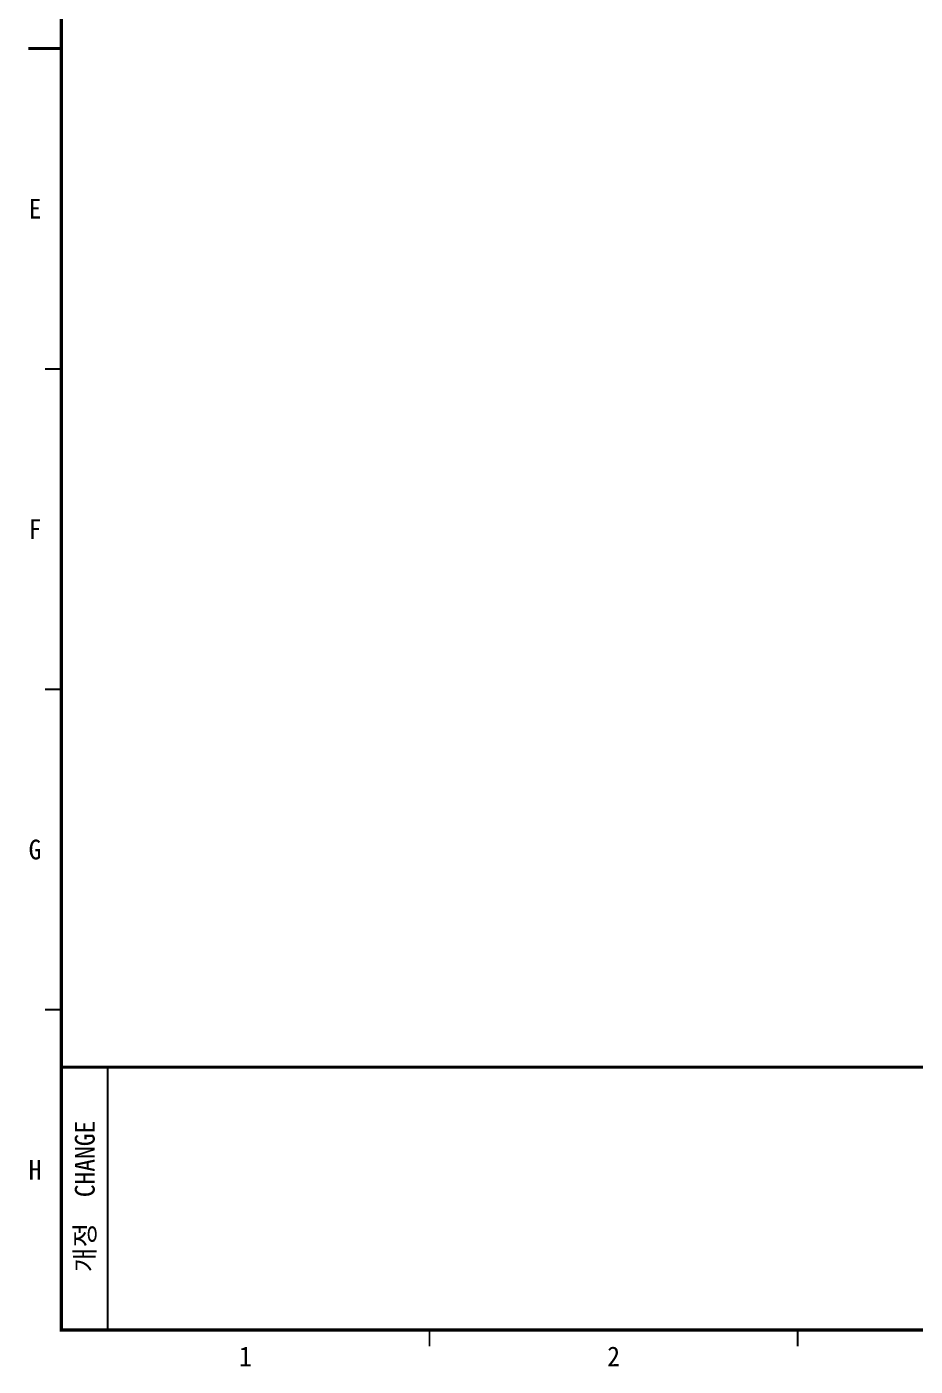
# Model space of a CAD drawing. Extents: x 2 to 587, y 5 to 415.
# Drawn here: x 11.8 to 146.9, y 9.5 to 213.3 of the extents above; entities that cross this region are included whole.
import ezdxf
from ezdxf.enums import TextEntityAlignment as Align

# ---------------------------------------------------------------- set-up
doc = ezdxf.new("R2010")
doc.units = 0
doc.header["$LTSCALE"] = 5
doc.header["$MEASUREMENT"] = 0
doc.layers.get('0').update_dxf_attribs({"linetype": 'CONTINUOUS', "lineweight": 25})
doc.layers.add('4', color=4, linetype='CONTINUOUS', lineweight=18)
for name, color, linetype in [('SHEET', 3, 'CONTINUOUS'), ('WJDMS_FRAME', 7, 'CONTINUOUS'), ('문자', 4, 'CONTINUOUS'), ('테두리', 3, 'CONTINUOUS')]:
    doc.layers.add(name, color=color, linetype=linetype)
doc.styles.add('굴림', font='')
doc.styles.add('굴림체', font='')
doc.styles.get('굴림').set_extended_font_data('Gulim')
doc.styles.get('굴림체').set_extended_font_data('GulimChe')

# ---------------------------------------------------------------- blocks, each defined once
blk = doc.blocks.new('WJDMS_A2')
at = {"layer": '테두리'}
for points, const_width in [([(17, 405), (17, 15), (577, 15), (577, 405), (17, 405)], 0.5), ([(12, 210), (17, 210)], 0.5), ([(14.5, 161.25), (17, 161.25)], 0.3), ([(14.5, 112.5), (17, 112.5)], 0.3), ([(14.5, 63.75), (17, 63.75)], 0.3), ([(17, 55), (577, 55)], 0.5), ([(73, 12.5), (73, 15)], 0.3), ([(129, 12.5), (129, 15)], 0.3)]:
    blk.add_lwpolyline(points, dxfattribs=dict(at, const_width=const_width))
at = {"color": 4, "style": '굴림'}
for tag, height, p in [('DWG_DATE', 2.5, (475, 39.5)), ('DWG_DRAW', 2.5, (475, 32.5)), ('DWG_DESIGNED', 2.5, (475, 25.5)), ('DWG_APPROVED', 2.5, (495, 25.5)), ('DWG_REV', 4, (572.5, 22)), ('DWG_WEIGHT', 2.5, (443, 18.5)), ('DWG_CHECKED', 2.5, (475, 18.5))]:
    blk.add_attdef(tag, text='', height=height, dxfattribs=at).set_placement(p, align=Align.MIDDLE_CENTER)
at = {"layer": '4', "style": '굴림'}
for tag, p in [('DWG_NAME1', (541, 41)), ('DWG_NAME2', (540.3, 32.92))]:
    blk.add_attdef(tag, text='', height=5, dxfattribs=at).set_placement(p, align=Align.MIDDLE_CENTER)
at = {"layer": '문자', "style": '굴림체'}
for s, p in [('E', (13, 185.62)), ('F', (13, 136.88)), ('G', (13, 88.12)), ('H', (13, 39.38)), ('1', (45, 11)), ('2', (101, 11))]:
    blk.add_text(s, height=3, dxfattribs=at).set_placement(p, align=Align.MIDDLE)
at = {"layer": '문자', "style": '굴림'}
for tag, height, p in [('DWG_CARNAME1', 3, (541, 52.5)), ('DWG_CARNAME2', 3, (540.3, 47.45)), ('SCALE', 2.5, (438, 25.5)), ('DWG_NO', 4, (536.5, 22))]:
    blk.add_attdef(tag, text='', height=height, dxfattribs=at).set_placement(p, align=Align.MIDDLE_CENTER)
blk = doc.blocks.new('REV')
at = {"layer": 'SHEET'}
blk.add_line((7, 40), (7, 0), dxfattribs=at)
at = {"layer": '문자', "style": '굴림체'}
blk.add_text('개정  CHANGE', height=3, rotation=90, dxfattribs=at).set_placement((3.57, 20.33), align=Align.MIDDLE_CENTER)

msp = doc.modelspace()

# ---------------------------------------------------------------- block references
at = {"layer": 'WJDMS_FRAME'}
for name, p in [('WJDMS_A2', (0, 0)), ('REV', (17, 15))]:
    msp.add_blockref(name, p, dxfattribs=at)

doc.saveas('drawing.dxf')
